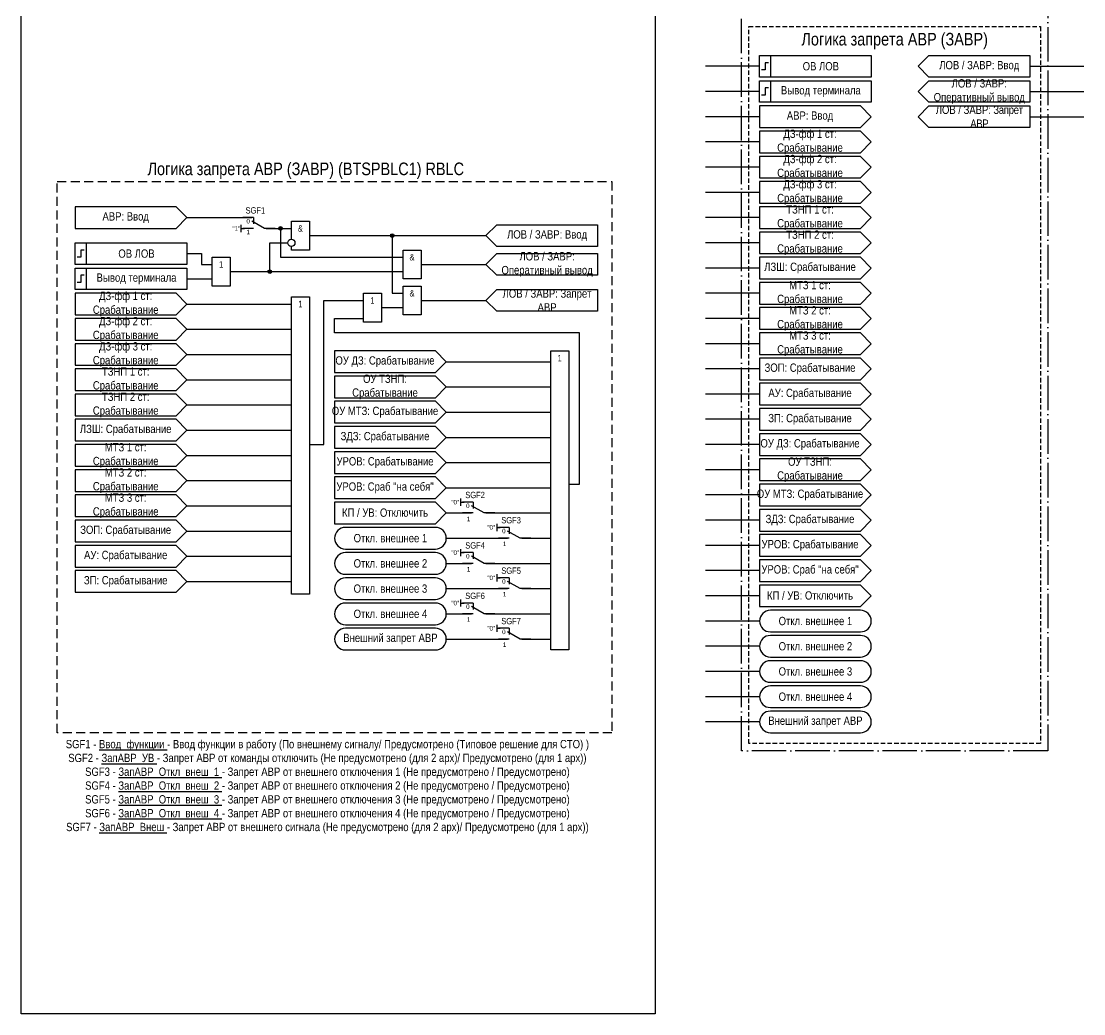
# Model space of a CAD drawing. Header units: millimetres. Extents: x -58 to 295, y 0 to 791.
# Drawn here: x 0 to 295, y 0 to 275.5 of the extents above; entities that cross this region are included whole.
import ezdxf
from ezdxf.enums import TextEntityAlignment as Align

# ---------------------------------------------------------------- set-up
doc = ezdxf.new("R2010")
doc.units = ezdxf.units.MM
doc.linetypes.add('ACAD_ISO04W100', pattern=[30, 24, -3, 0, -3])
doc.linetypes.add('штриховая2', pattern=[0.375, 0.25, -0.125])
doc.layers.add('TEXT', color=7, linetype='Continuous', lineweight=25)
doc.layers.add('Основная', color=7, linetype='Continuous')
doc.styles.add('2.5_Gost_RD', font='ARIALN.TTF', dxfattribs={"height": 2.5})
doc.styles.add('3.5_Gost_RD', font='ARIALN.TTF', dxfattribs={"height": 3.5})
doc.styles.add('Вывод', font='ARIALN.TTF', dxfattribs={"height": 2.5})
doc.styles.add('Компонент', font='ARIALN.TTF', dxfattribs={"height": 3.5})

# ---------------------------------------------------------------- blocks, each defined once
blk = doc.blocks.new('*U958')
at = {"layer": 'Основная', "ltscale": 0.35}
blk.add_line((6, 6), (6, 2.5), dxfattribs=at)
at = {"layer": 'Основная', "color": 0}
blk.add_line((0, 0), (7, 4), dxfattribs=at)
blk = doc.blocks.new('*U1055')
at = {"layer": 'Основная', "color": 0}
for p, q in [((-3, 6), (-9, 6)), ((-3, 0), (-9, 0)), ((9, 0), (3, 0))]:
    blk.add_line(p, q, dxfattribs=at)
at = {"layer": 'Основная', "ltscale": 0.25, "xscale": -1}
blk.add_blockref('*U958', (3, 0), dxfattribs=at)
at = {"layer": 'Основная'}
for tag, height, style, p in [('ОУ', 3.5, 'Компонент', (-2, 10)), ('В1', 2.5, 'Вывод', (-13, 6)), ('В2', 2.5, 'Вывод', (-6, 4)), ('В3', 2.5, 'Вывод', (-6, -2))]:
    blk.add_attdef(tag, text='', height=height, dxfattribs=dict(at, style=style)).set_placement(p, align=Align.MIDDLE_CENTER)
blk = doc.blocks.new('Точка')
at = {"ltscale": 100}
h = blk.add_hatch(color=256, dxfattribs=at)
h.dxf.hatch_style = 1
edge = h.paths.add_edge_path()
edge.add_arc((0, 0), 0.5, 0, 360)
blk.add_circle((0, 0), 0.5, dxfattribs=at)
blk = doc.blocks.new('*U1059')
at = {"layer": 'Основная', "color": 0}
for p, q in [((-3, 6), (-9, 6)), ((-3, 0), (-9, 0)), ((9, 0), (3, 0))]:
    blk.add_line(p, q, dxfattribs=at)
at = {"layer": 'Основная', "ltscale": 0.25, "xscale": -1}
blk.add_blockref('*U958', (3, 0), dxfattribs=at)
at = {"layer": 'Основная'}
for tag, height, style, p in [('ОУ', 3.5, 'Компонент', (-2, 10)), ('В1', 2.5, 'Вывод', (-13, 6)), ('В2', 2.5, 'Вывод', (-6, 4)), ('В3', 2.5, 'Вывод', (-6, 4))]:
    blk.add_attdef(tag, text='', height=height, dxfattribs=dict(at, style=style)).set_placement(p, align=Align.MIDDLE_CENTER)
blk = doc.blocks.new('*U1058')
at = {"layer": 'Основная', "color": 0}
for p, q in [((-3, 6), (-9, 6)), ((-3, 0), (-9, 0)), ((9, 0), (3, 0))]:
    blk.add_line(p, q, dxfattribs=at)
at = {"layer": 'Основная', "ltscale": 0.25, "xscale": -1}
blk.add_blockref('*U958', (3, 0), dxfattribs=at)
at = {"layer": 'Основная'}
for tag, height, style, p in [('ОУ', 3.5, 'Компонент', (-2, 10)), ('В1', 2.5, 'Вывод', (-13, 6)), ('В2', 2.5, 'Вывод', (-6, 4)), ('В3', 2.5, 'Вывод', (-6, 4))]:
    blk.add_attdef(tag, text='', height=height, dxfattribs=dict(at, style=style)).set_placement(p, align=Align.MIDDLE_CENTER)
blk = doc.blocks.new('*U1056')
at = {"layer": 'Основная', "color": 0}
for p, q in [((-3, 6), (-9, 6)), ((-3, 0), (-9, 0)), ((9, 0), (3, 0))]:
    blk.add_line(p, q, dxfattribs=at)
at = {"layer": 'Основная', "ltscale": 0.25, "xscale": -1}
blk.add_blockref('*U958', (3, 0), dxfattribs=at)
at = {"layer": 'Основная'}
for tag, height, style, p in [('ОУ', 3.5, 'Компонент', (-2, 10)), ('В1', 2.5, 'Вывод', (-13, 6)), ('В2', 2.5, 'Вывод', (-6, 4)), ('В3', 2.5, 'Вывод', (-6, 4))]:
    blk.add_attdef(tag, text='', height=height, dxfattribs=dict(at, style=style)).set_placement(p, align=Align.MIDDLE_CENTER)
blk = doc.blocks.new('*U1057')
at = {"layer": 'Основная', "color": 0}
for p, q in [((-3, 6), (-9, 6)), ((-3, 0), (-9, 0)), ((9, 0), (3, 0))]:
    blk.add_line(p, q, dxfattribs=at)
at = {"layer": 'Основная', "ltscale": 0.25, "xscale": -1}
blk.add_blockref('*U958', (3, 0), dxfattribs=at)
at = {"layer": 'Основная'}
for tag, height, style, p in [('ОУ', 3.5, 'Компонент', (-2, 10)), ('В1', 2.5, 'Вывод', (-13, 6)), ('В2', 2.5, 'Вывод', (-6, 4)), ('В3', 2.5, 'Вывод', (-6, 4))]:
    blk.add_attdef(tag, text='', height=height, dxfattribs=dict(at, style=style)).set_placement(p, align=Align.MIDDLE_CENTER)

msp = doc.modelspace()

# ---------------------------------------------------------------- linework, layer by layer
at = {"ltscale": 100}
for p, q in [((205, 263), (190, 263)), ((280, 263), (295, 263)), ((205, 256), (190, 256)), ((280, 256), (295, 256)), ((205, 249), (190, 249)), ((280, 249), (295, 249)), ((205, 242), (190, 242)), ((205, 235), (190, 235)), ((205, 228), (190, 228)), ((61, 219), (61, 217)), ((205, 221), (190, 221)), ((61, 218), (62, 218)), ((205, 214), (190, 214)), ((205, 207), (190, 207)), ((132, 201), (129, 198)), ((129, 198), (132, 195)), ((205, 200), (190, 200)), ((205, 193), (190, 193)), ((205, 186), (190, 186)), ((205, 179), (190, 179)), ((205, 172), (190, 172)), ((205, 165), (190, 165)), ((205, 158), (190, 158)), ((205, 151), (190, 151)), ((205, 144), (190, 144)), ((132, 136), (132, 134)), ((205, 137), (190, 137)), ((132, 135), (133, 135)), ((205, 130), (190, 130)), ((122, 129), (122, 127)), ((122, 128), (123, 128)), ((132, 122), (132, 120)), ((132, 121), (133, 121)), ((205, 123), (190, 123)), ((205, 116), (190, 116)), ((122, 115), (122, 113)), ((122, 114), (123, 114)), ((132, 108), (132, 106)), ((132, 107), (133, 107)), ((205, 109), (190, 109)), ((205, 102), (190, 102)), ((205, 95), (190, 95)), ((205, 88), (190, 88)), ((205, 81), (190, 81))]:
    msp.add_line(p, q, dxfattribs=at)
at = {"color": 3, "ltscale": 100}
msp.add_lwpolyline([(0, 770), (176, 770), (176, 0), (0, 0)], close=True, dxfattribs=at)
at = {"color": 251, "linetype": 'ACAD_ISO04W100', "lineweight": 30, "ltscale": 0.4, "true_color": 0x58595b}
msp.add_lwpolyline([(200, 770), (285, 770), (285, 73), (200, 73)], close=True, dxfattribs=at)
at = {"linetype": 'штриховая2', "ltscale": 5}
msp.add_lwpolyline([(202, 274), (283, 274), (283, 75), (202, 75)], close=True, dxfattribs=at)
at = {"ltscale": 100}
for points in [[(205, 266), (208, 266), (208, 260), (205, 260)], [(205, 266), (236, 266), (236, 260), (205, 260)], [(205, 259), (236, 259), (236, 253), (205, 253)], [(205, 259), (208, 259), (208, 253), (205, 253)], [(15, 214), (18, 214), (18, 208), (15, 208)], [(15, 214), (46, 214), (46, 208), (15, 208)], [(53, 210), (58, 210), (58, 202), (53, 202)], [(106, 212), (111, 212), (111, 204), (106, 204)], [(15, 207), (46, 207), (46, 201), (15, 201)], [(15, 207), (18, 207), (18, 201), (15, 201)], [(106, 202), (111, 202), (111, 194), (106, 194)], [(95, 200), (100, 200), (100, 192), (95, 192)]]:
    msp.add_lwpolyline(points, close=True, dxfattribs=at)
for points in [[(249, 263), (252, 266), (280, 266), (280, 260), (252, 260), (249, 263)], [(249, 256), (252, 259), (280, 259), (280, 253), (252, 253), (249, 256)], [(236, 249), (233, 252), (205, 252), (205, 246), (233, 246), (236, 249)], [(249, 249), (252, 252), (280, 252), (280, 246), (252, 246), (249, 249)], [(236, 242), (233, 245), (205, 245), (205, 239), (233, 239), (236, 242)], [(236, 235), (233, 238), (205, 238), (205, 232), (233, 232), (236, 235)], [(236, 228), (233, 231), (205, 231), (205, 225), (233, 225), (236, 228)], [(46, 221), (43, 224), (15, 224), (15, 218), (43, 218), (46, 221)], [(236, 221), (233, 224), (205, 224), (205, 218), (233, 218), (236, 221)], [(46, 221), (64, 221)], [(75, 215), (75, 220), (80, 220), (80, 212), (75, 212), (75, 213)], [(129, 216), (132, 219), (160, 219), (160, 213), (132, 213), (129, 216)], [(68, 218), (75, 218)], [(68, 218), (72, 218), (72, 210), (106, 210)], [(80, 216), (129, 216)], [(80, 216), (103, 216), (103, 200), (106, 200)], [(236, 214), (233, 217), (205, 217), (205, 211), (233, 211), (236, 214)], [(58, 206), (69, 206), (69, 214), (74, 214)], [(46, 211), (50, 211), (50, 208), (53, 208)], [(129, 208), (132, 211), (160, 211), (160, 205), (132, 205), (129, 208)], [(236, 207), (233, 210), (205, 210), (205, 204), (233, 204), (236, 207)], [(111, 208), (129, 208)], [(46, 204), (53, 204)], [(58, 206), (106, 206)], [(129, 198), (132, 201), (160, 201), (160, 195), (132, 195), (129, 198)], [(236, 200), (233, 203), (205, 203), (205, 197), (233, 197), (236, 200)], [(46, 197), (43, 200), (15, 200), (15, 194), (43, 194), (46, 197)], [(75, 150), (75, 199), (80, 199), (80, 116.5), (75, 116.5), (75, 150)], [(80, 158), (84, 158), (84, 198), (95, 198)], [(111, 198), (129, 198)], [(46, 197), (75, 197)], [(100, 196), (106, 196)], [(236, 193), (233, 196), (205, 196), (205, 190), (233, 190), (236, 193)], [(46, 190), (43, 193), (15, 193), (15, 187), (43, 187), (46, 190)], [(152, 147), (155, 147), (155, 189), (87, 189), (87, 193), (95, 193)], [(46, 190), (75, 190)], [(236, 186), (233, 189), (205, 189), (205, 183), (233, 183), (236, 186)], [(46, 183), (43, 186), (15, 186), (15, 180), (43, 180), (46, 183)], [(46, 183), (75, 183)], [(118, 181), (115, 184), (87, 184), (87, 178), (115, 178), (118, 181)], [(147, 133), (147, 184), (152, 184), (152, 101), (147, 101), (147, 133)], [(118, 181), (147, 181)], [(236, 179), (233, 182), (205, 182), (205, 176), (233, 176), (236, 179)], [(46, 176), (43, 179), (15, 179), (15, 173), (43, 173), (46, 176)], [(118, 174), (115, 177), (87, 177), (87, 171), (115, 171), (118, 174)], [(46, 176), (75, 176)], [(236, 172), (233, 175), (205, 175), (205, 169), (233, 169), (236, 172)], [(46, 169), (43, 172), (15, 172), (15, 166), (43, 166), (46, 169)], [(118, 174), (147, 174)], [(46, 169), (75, 169)], [(118, 167), (115, 170), (87, 170), (87, 164), (115, 164), (118, 167)], [(118, 167), (147, 167)], [(236, 165), (233, 168), (205, 168), (205, 162), (233, 162), (236, 165)], [(46, 162), (43, 165), (15, 165), (15, 159), (43, 159), (46, 162)], [(118, 160), (115, 163), (87, 163), (87, 157), (115, 157), (118, 160)], [(46, 162), (75, 162)], [(118, 160), (147, 160)], [(236, 158), (233, 161), (205, 161), (205, 155), (233, 155), (236, 158)], [(46, 155), (43, 158), (15, 158), (15, 152), (43, 152), (46, 155)], [(46, 155), (75, 155)], [(118, 153), (115, 156), (87, 156), (87, 150), (115, 150), (118, 153)], [(236, 151), (233, 154), (205, 154), (205, 148), (233, 148), (236, 151)], [(46, 148), (43, 151), (15, 151), (15, 145), (43, 145), (46, 148)], [(118, 153), (147, 153)], [(46, 148), (75, 148)], [(118, 146), (115, 149), (87, 149), (87, 143), (115, 143), (118, 146)], [(118, 146), (147, 146)], [(236, 144), (233, 147), (205, 147), (205, 141), (233, 141), (236, 144)], [(46, 141), (43, 144), (15, 144), (15, 138), (43, 138), (46, 141)], [(118, 139), (115, 142), (87, 142), (87, 136), (115, 136), (118, 139)], [(122, 142), (123, 142)], [(46, 141), (75, 141)], [(118, 139), (125, 139)], [(129, 139), (147, 139)], [(236, 137), (233, 140), (205, 140), (205, 134), (233, 134), (236, 137)], [(46, 134), (43, 137), (15, 137), (15, 131), (43, 131), (46, 134)], [(46, 134), (75, 134)], [(236, 130), (233, 133), (205, 133), (205, 127), (233, 127), (236, 130)], [(46, 127), (43, 130), (15, 130), (15, 124), (43, 124), (46, 127)], [(118, 132), (135, 132)], [(139, 132), (147, 132)], [(46, 127), (75, 127)], [(118, 125), (125, 125)], [(129, 125), (147, 125)], [(236, 123), (233, 126), (205, 126), (205, 120), (233, 120), (236, 123)], [(46, 120), (43, 123), (15, 123), (15, 117), (43, 117), (46, 120)], [(46, 120), (75, 120)], [(118, 118), (135, 118)], [(139, 118), (147, 118)], [(236, 116), (233, 119), (205, 119), (205, 113), (233, 113), (236, 116)], [(118, 111), (125, 111)], [(129, 111), (147, 111)], [(118, 104), (135, 104)], [(139, 104), (147, 104)]]:
    msp.add_lwpolyline(points, dxfattribs=at)
at = {"lineweight": 30, "ltscale": 100}
for points in [[(207.5, 264), (206.5, 264), (206.5, 262), (205.5, 262)], [(207.5, 257), (206.5, 257), (206.5, 255), (205.5, 255)], [(17.5, 212), (16.5, 212), (16.5, 210), (15.5, 210)], [(17.5, 205), (16.5, 205), (16.5, 203), (15.5, 203)]]:
    msp.add_lwpolyline(points, dxfattribs=at)
at = {"linetype": 'штриховая2', "ltscale": 10}
msp.add_lwpolyline([(10, 231), (164, 231), (164, 78), (10, 78)], close=True, dxfattribs=at)
at = {"ltscale": 100}
for points in [[(90, 129), (115, 129, 1), (115, 135), (90, 135, 1)], [(90, 122), (115, 122, 1), (115, 128), (90, 128, 1)], [(90, 115), (115, 115, 1), (115, 121), (90, 121, 1)], [(90, 108), (115, 108, 1), (115, 114), (90, 114, 1)], [(208, 106), (233, 106, 1), (233, 112), (208, 112, 1)], [(90, 101), (115, 101, 1), (115, 107), (90, 107, 1)], [(208, 99), (233, 99, 1), (233, 105), (208, 105, 1)], [(208, 92), (233, 92, 1), (233, 98), (208, 98, 1)], [(208, 85), (233, 85, 1), (233, 91), (208, 91, 1)], [(208, 78), (233, 78, 1), (233, 84), (208, 84, 1)]]:
    msp.add_lwpolyline(points, format="xyb", close=True, dxfattribs=at)
msp.add_circle((75, 214), 1)
at = {"layer": 'TEXT', "ltscale": 100}
msp.add_line((122, 143), (122, 141), dxfattribs=at)

# ---------------------------------------------------------------- block references
at = {"ltscale": 100}
for p in [(72, 218), (103, 216), (69, 206)]:
    msp.add_blockref('Точка', p, dxfattribs=at)
at = {"layer": 'Основная', "ltscale": 0.25}
ref = msp.add_blockref('*U1055', (66, 218), dxfattribs=dict(at, xscale=0.5, yscale=0.5, zscale=0.5))
ref.add_attrib('ОУ', 'SGF1', dxfattribs={"height": 1.75, "style": 'Компонент'}).set_placement((65, 223), align=Align.MIDDLE_CENTER)
ref.add_attrib('В2', '0', dxfattribs={"height": 1.25, "style": 'Вывод'}).set_placement((63, 220), align=Align.MIDDLE_CENTER)
ref.add_attrib('В3', '1', dxfattribs={"height": 1.25, "style": 'Вывод'}).set_placement((63, 217), align=Align.MIDDLE_CENTER)
ref = msp.add_blockref('*U1056', (127, 139), dxfattribs=dict(at, xscale=0.5, yscale=0.5, zscale=0.5))
ref.add_attrib('ОУ', 'SGF2', dxfattribs={"height": 1.75, "style": 'Компонент'}).set_placement((126, 144), align=Align.MIDDLE_CENTER)
ref.add_attrib('В1', '"0"', dxfattribs={"height": 1.25, "style": 'Вывод'}).set_placement((120.5, 142), align=Align.MIDDLE_CENTER)
ref.add_attrib('В2', '0', dxfattribs={"height": 1.25, "style": 'Вывод'}).set_placement((124, 141), align=Align.MIDDLE_CENTER)
ref = msp.add_blockref('*U1058', (137, 132), dxfattribs=dict(at, xscale=0.5, yscale=0.5, zscale=0.5))
ref.add_attrib('ОУ', 'SGF3', dxfattribs={"height": 1.75, "style": 'Компонент'}).set_placement((136, 137), align=Align.MIDDLE_CENTER)
ref.add_attrib('В1', '"0"', dxfattribs={"height": 1.25, "style": 'Вывод'}).set_placement((130.5, 135), align=Align.MIDDLE_CENTER)
ref.add_attrib('В2', '0', dxfattribs={"height": 1.25, "style": 'Вывод'}).set_placement((134, 134), align=Align.MIDDLE_CENTER)
ref = msp.add_blockref('*U1059', (127, 125), dxfattribs=dict(at, xscale=0.5, yscale=0.5, zscale=0.5))
ref.add_attrib('ОУ', 'SGF4', dxfattribs={"height": 1.75, "style": 'Компонент'}).set_placement((126, 130), align=Align.MIDDLE_CENTER)
ref.add_attrib('В1', '"0"', dxfattribs={"height": 1.25, "style": 'Вывод'}).set_placement((120.5, 128), align=Align.MIDDLE_CENTER)
ref.add_attrib('В2', '0', dxfattribs={"height": 1.25, "style": 'Вывод'}).set_placement((124, 127), align=Align.MIDDLE_CENTER)
ref = msp.add_blockref('*U1058', (137, 118), dxfattribs=dict(at, xscale=0.5, yscale=0.5, zscale=0.5))
ref.add_attrib('ОУ', 'SGF5', dxfattribs={"height": 1.75, "style": 'Компонент'}).set_placement((136, 123), align=Align.MIDDLE_CENTER)
ref.add_attrib('В1', '"0"', dxfattribs={"height": 1.25, "style": 'Вывод'}).set_placement((130.5, 121), align=Align.MIDDLE_CENTER)
ref.add_attrib('В2', '0', dxfattribs={"height": 1.25, "style": 'Вывод'}).set_placement((134, 120), align=Align.MIDDLE_CENTER)
ref = msp.add_blockref('*U1059', (127, 111), dxfattribs=dict(at, xscale=0.5, yscale=0.5, zscale=0.5))
ref.add_attrib('ОУ', 'SGF6', dxfattribs={"height": 1.75, "style": 'Компонент'}).set_placement((126, 116), align=Align.MIDDLE_CENTER)
ref.add_attrib('В1', '"0"', dxfattribs={"height": 1.25, "style": 'Вывод'}).set_placement((120.5, 114), align=Align.MIDDLE_CENTER)
ref.add_attrib('В2', '0', dxfattribs={"height": 1.25, "style": 'Вывод'}).set_placement((124, 113), align=Align.MIDDLE_CENTER)
ref = msp.add_blockref('*U1057', (137, 104), dxfattribs=dict(at, xscale=0.5, yscale=0.5, zscale=0.5))
ref.add_attrib('ОУ', 'SGF7', dxfattribs={"height": 1.75, "style": 'Компонент'}).set_placement((136, 109), align=Align.MIDDLE_CENTER)
ref.add_attrib('В1', '"0"', dxfattribs={"height": 1.25, "style": 'Вывод'}).set_placement((130.5, 107), align=Align.MIDDLE_CENTER)
ref.add_attrib('В2', '0', dxfattribs={"height": 1.25, "style": 'Вывод'}).set_placement((134, 106), align=Align.MIDDLE_CENTER)

# ---------------------------------------------------------------- texts
at = {"color": 30, "ltscale": 100, "attachment_point": 5, "style": '3.5_Gost_RD'}
for s, insert, char_height, width in [('Логика запрета АВР (ЗАВР)', (242.5, 270), 3.5, 81), ('Логика запрета АВР (ЗАВР) (BTSPBLC1) {\\C6;RBLC}', (79, 234), 3.5, 140), ('SGF1 - {\\LВвод_функции} - Ввод функции в работу (По внешнему сигналу/ Предусмотрено (Типовое решение для СТО) )\\PSGF2 - {\\LЗапАВР_УВ} - Запрет АВР от команды отключить (Не предусмотрено (для 2 арх)/ Предусмотрено (для 1 арх))\\PSGF3 - {\\LЗапАВР_Откл_внеш_1} - Запрет АВР от внешнего отключения 1 (Не предусмотрено / Предусмотрено)\\PSGF4 - {\\LЗапАВР_Откл_внеш_2} - Запрет АВР от внешнего отключения 2 (Не предусмотрено / Предусмотрено)\\PSGF5 - {\\LЗапАВР_Откл_внеш_3} - Запрет АВР от внешнего отключения 3 (Не предусмотрено / Предусмотрено)\\PSGF6 - {\\LЗапАВР_Откл_внеш_4} - Запрет АВР от внешнего отключения 4 (Не предусмотрено / Предусмотрено)\\PSGF7 - {\\LЗапАВР_Внеш} - Запрет АВР от внешнего сигнала (Не предусмотрено (для 2 арх)/ Предусмотрено (для 1 арх))', (85, 63), 2.3, 150)]:
    msp.add_mtext(s, dxfattribs=dict(at, insert=insert, char_height=char_height, width=width))
at = {"ltscale": 100, "char_height": 1.25, "attachment_point": 1, "style": '3.5_Gost_RD'}
for s, insert in [('"1"', (58.65, 218.6)), ('1', (123.72, 137.97)), ('1', (133.71, 131.08)), ('1', (123.68, 124)), ('1', (123.73, 123.98)), ('1', (133.71, 117.08)), ('1', (123.71, 110.08)), ('1', (133.71, 103.08))]:
    msp.add_mtext_dynamic_manual_height_columns(s, width=2, gutter_width=17.5, heights=[0], dxfattribs=dict(at, insert=insert))
at = {"ltscale": 100, "char_height": 1.8, "width": 5, "attachment_point": 5, "style": '2.5_Gost_RD'}
for s, insert in [('&', (77.5, 218)), ('&', (108.5, 210)), ('1', (55.5, 208)), ('&', (108.5, 200)), ('1', (77.5, 197)), ('1', (97.5, 198)), ('1', (149.5, 182))]:
    msp.add_mtext(s, dxfattribs=dict(at, insert=insert))
at = {"layer": 'TEXT', "ltscale": 100, "char_height": 2.3, "attachment_point": 5, "style": '2.5_Gost_RD'}
for s, insert, width in [('ОВ ЛОВ', (222, 263), 28), ('Вывод терминала', (222, 256), 28), ('АВР: Ввод', (219, 249), 28), ('ДЗ-фф 1 ст: Срабатывание', (219, 242), 28), ('ДЗ-фф 2 ст: Срабатывание', (219, 235), 28), ('ДЗ-фф 3 ст: Срабатывание', (219, 228), 28), ('\\A1;ТЗНП 1 ст: {\\A0;Срабатывание}', (219, 221), 28), ('АВР: Ввод', (29, 221), 28), ('ЛОВ / ЗАВР: Ввод', (146, 216), 28), ('\\A1;ТЗНП 2 ст: {\\A0;Срабатывание}', (219, 214), 28), ('ОВ ЛОВ', (32, 211), 28), ('ЛОВ / ЗАВР: Оперативный вывод', (146, 208), 28), ('ЛЗШ: Срабатывание', (219, 207), 28), ('Вывод терминала', (32, 204), 28), ('ЛОВ / ЗАВР: Запрет АВР', (146, 198), 28), ('\\A1;МТЗ 1 ст: Срабатывание', (219, 200), 28), ('ДЗ-фф 1 ст: Срабатывание', (29, 197), 28), ('\\A1;МТЗ 2 ст: Срабатывание', (219, 193), 28), ('ДЗ-фф 2 ст: Срабатывание', (29, 190), 28), ('\\A1;МТЗ 3 ст: Срабатывание', (219, 186), 28), ('ДЗ-фф 3 ст: Срабатывание', (29, 183), 28), ('ОУ ДЗ: Срабатывание ', (101, 181), 28), ('ЗОП: Срабатывание', (219, 179), 28), ('\\A1;ТЗНП 1 ст: {\\A0;Срабатывание}', (29, 176), 28), ('ОУ ТЗНП: Срабатывание ', (101, 174), 28), ('\\A1;ТЗНП 2 ст: {\\A0;Срабатывание}', (29, 169), 28), ('АУ: Срабатывание', (219, 172), 28), ('ОУ МТЗ: Срабатывание ', (101, 167), 28), ('ЗП: Срабатывание', (219, 165), 28), ('ЛЗШ: Срабатывание', (29, 162), 28), ('ЗДЗ: Срабатывание ', (101, 160), 28), ('ОУ ДЗ: Срабатывание ', (219, 158), 28), ('\\A1;МТЗ 1 ст: Срабатывание', (29, 155), 28), ('УРОВ: Срабатывание ', (101, 153), 28), ('ОУ ТЗНП: Срабатывание ', (219, 151), 28), ('\\A1;МТЗ 2 ст: Срабатывание', (29, 148), 28), ('УРОВ: Сраб "на себя"', (101, 146), 28), ('ОУ МТЗ: Срабатывание ', (219, 144), 28), ('\\A1;МТЗ 3 ст: Срабатывание', (29, 141), 28), ('КП / УВ: Отключить', (101, 139.09), 28), ('ЗДЗ: Срабатывание ', (219, 137), 28), ('ЗОП: Срабатывание', (29, 134), 28), ('Откл. внешнее 1', (102.5, 132), 31), ('УРОВ: Срабатывание ', (219, 130), 28), ('АУ: Срабатывание', (29, 127), 28), ('Откл. внешнее 2', (102.5, 125), 31), ('УРОВ: Сраб "на себя"', (219, 123), 28), ('ЗП: Срабатывание', (29, 120), 28), ('Откл. внешнее 3', (102.5, 118), 31), ('КП / УВ: Отключить', (219, 116.09), 28), ('Откл. внешнее 4', (102.5, 111), 31), ('Откл. внешнее 1', (220.5, 109), 31), ('Внешний запрет АВР', (102.5, 104), 31), ('Откл. внешнее 2', (220.5, 102), 31), ('Откл. внешнее 3', (220.5, 95), 31), ('Откл. внешнее 4', (220.5, 88), 31), ('Внешний запрет АВР', (220.5, 81), 31)]:
    msp.add_mtext(s, dxfattribs=dict(at, insert=insert, width=width))
at = {"layer": 'TEXT', "color": 3, "ltscale": 100, "char_height": 2.3, "width": 28, "attachment_point": 5, "style": '2.5_Gost_RD'}
for s, insert in [('ЛОВ / ЗАВР: Ввод', (266, 263)), ('ЛОВ / ЗАВР: Оперативный вывод', (266, 256)), ('ЛОВ / ЗАВР{\\T0.95;: Запрет АВР}', (266, 249))]:
    msp.add_mtext(s, dxfattribs=dict(at, insert=insert))

doc.saveas('drawing.dxf')
